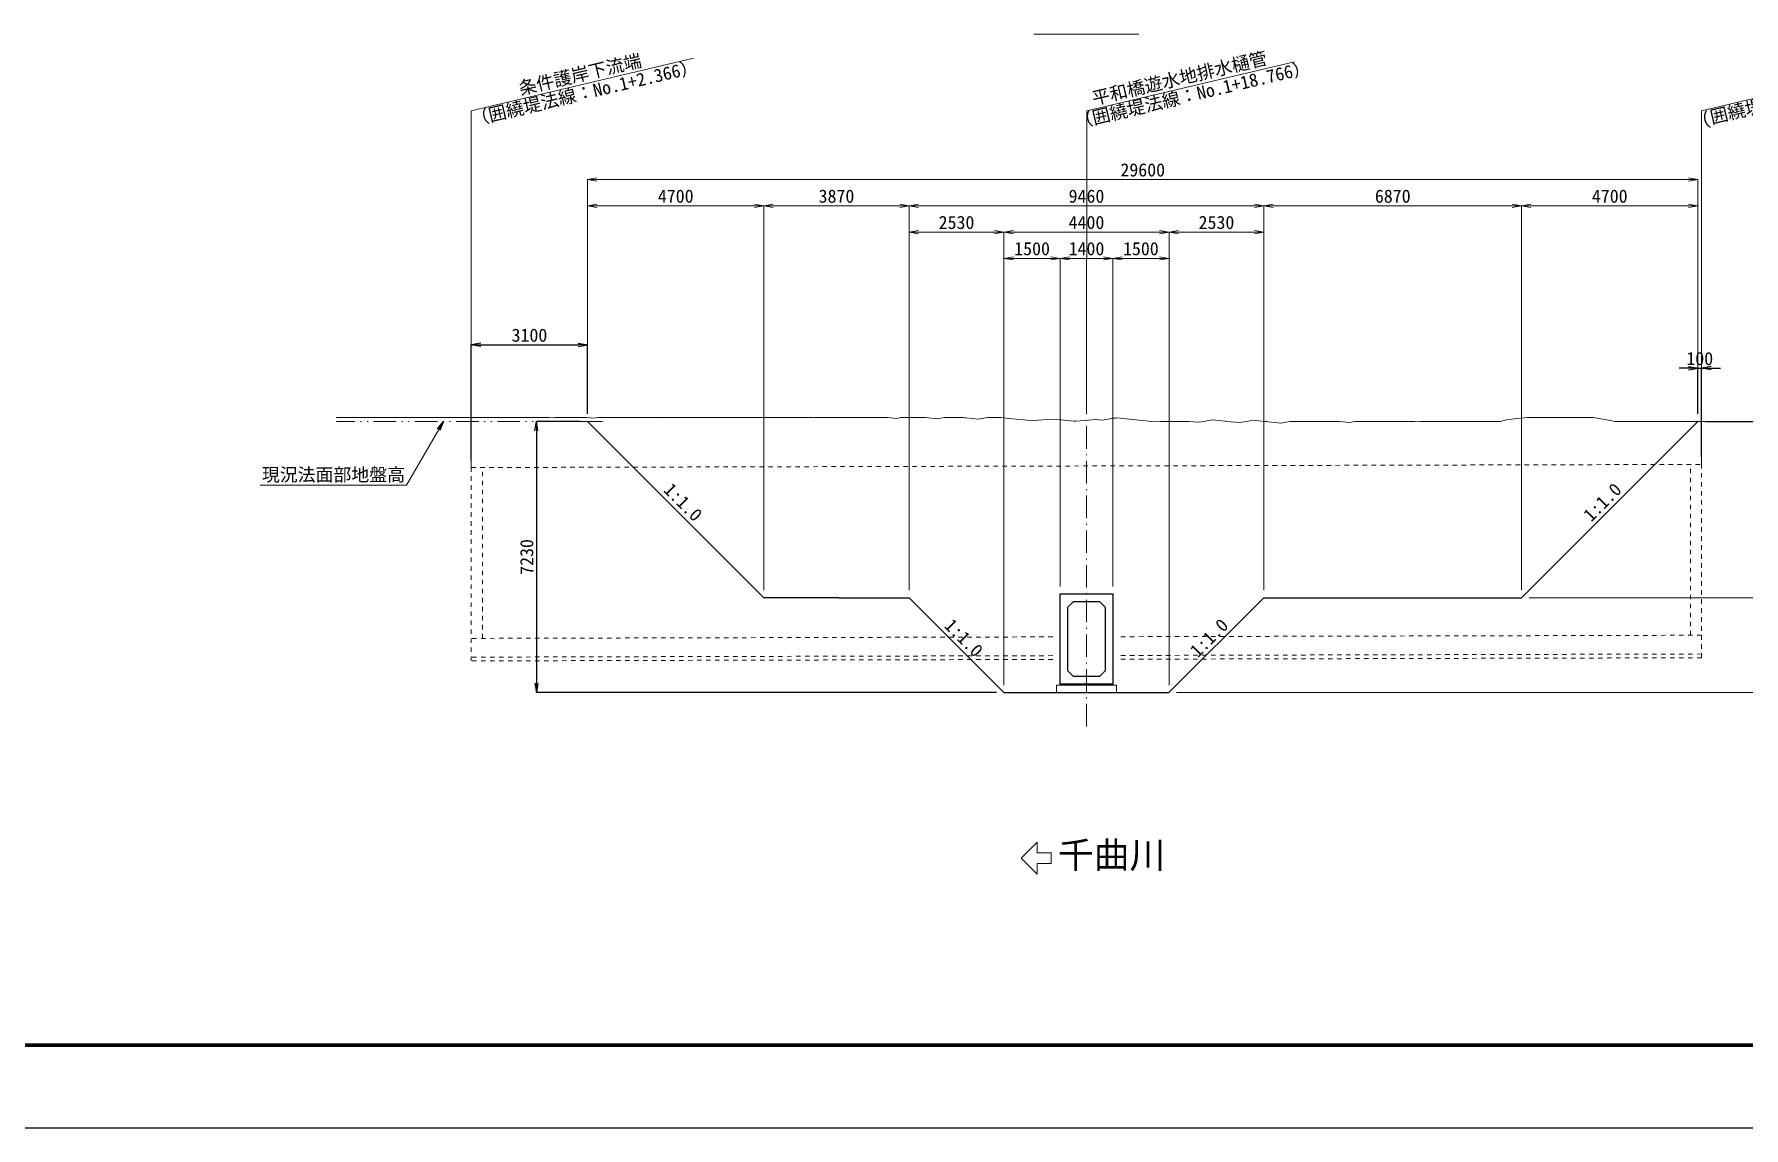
# Model space of a CAD drawing. Header units: millimetres. Extents: x 604133 to 1296463, y 247237 to 595748.
# Drawn here: x 1112904 to 1158481, y 247237 to 276383 of the extents above; entities that cross this region are included whole.
import ezdxf
from ezdxf.enums import TextEntityAlignment as Align

# ---------------------------------------------------------------- set-up
doc = ezdxf.new("R2010")
doc.units = ezdxf.units.MM
doc.header["$LTSCALE"] = 100
doc.header["$PDSIZE"] = 300
for name, pattern in [('SXF_一点短鎖線', [9.25, 6, -1.5, 0.25, -1.5]), ('SXF_二点短鎖線', [11, 6, -1.5, 0.25, -1.5, 0.25, -1.5]), ('SXF_跳び破線', [12, 6, -6])]:
    doc.linetypes.add(name, pattern=pattern)
doc.layers.get('Defpoints').update_dxf_attribs({"color": 153})
for name, color, linetype, lineweight in [('D-BGD', 7, 'Continuous', 13), ('D-BGD-TXT', 7, 'Continuous', 13), ('D-BMK', 2, 'SXF_一点短鎖線', 13), ('D-BYP-HTXT', 7, 'Continuous', 13), ('D-BYP-STR3', 2, 'Continuous', 13), ('D-BYP-STR7', 2, 'Continuous', 13), ('D-BYP-STR8', 150, 'Continuous', 25), ('D-STR-DIM', 7, 'Continuous', 13), ('D-STR-HTXT', 7, 'Continuous', 13), ('D-STR-STR8', 6, 'Continuous', 25), ('D-STR-TXT', 7, 'Continuous', 13), ('D-TTL', 2, 'Continuous', 140), ('D-TTL-LINE', 7, 'Continuous', 13)]:
    doc.layers.add(name, color=color, linetype=linetype, lineweight=lineweight)
doc.styles.add('MS ゴシック', font='MS Gothic.ttf')
doc.styles.add('ＭＳ ゴシック', font='MS Gothic.ttf')
doc.dimstyles.new('DIM-100-F', dxfattribs={"dimscale": 100, "dimtxt": 3.5, "dimasz": 2.5, "dimexe": 0, "dimexo": 2, "dimgap": 0.8, "dimtad": 1, "dimdec": 0, "dimzin": 0, "dimdsep": 46, "dimtxsty": 'MS ゴシック', "dimblk": 'OPEN', "dimcen": 0.1, "dimclrd": 256, "dimclre": 256, "dimclrt": 256, "dimaunit": 1, "dimadec": 4, "dimazin": 0, "dimtfac": 1, "dimtdec": 0, "dimtmove": 2, "dimatfit": 3, "dimldrblk": 'OPEN', "dimfxl": 1, "dimtolj": 1, "dimtzin": 0, "dimlwd": -1, "dimlwe": -1, "dimarcsym": 2})

# ---------------------------------------------------------------- blocks, each defined once
blk = doc.blocks.new('_Open')
at = {"color": 0, "linetype": 'ByBlock', "lineweight": -2}
for p, q in [((-1, 0.17), (0, 0)), ((-1, -0.17), (0, 0)), ((0, 0), (-1, 0))]:
    blk.add_line(p, q, dxfattribs=at)
blk = doc.blocks.new('*D221')
at = {"layer": 'D-STR-DIM', "transparency": 16777216}
for p, q in [((1136227, 261565), (1136227, 271809)), ((1136477, 271809), (1145437, 271809)), ((1145687, 261565), (1145687, 271809))]:
    blk.add_line(p, q, dxfattribs=at)
at = {"layer": 'Defpoints', "color": 0, "transparency": 16777216}
for p in [(1145687, 271809), (1136227, 261365), (1145687, 261365)]:
    blk.add_point(p, dxfattribs=at)
at = {"layer": 'D-STR-DIM', "transparency": 16777216, "xscale": 250, "yscale": 250, "zscale": 250, "rotation": 180}
blk.add_blockref('_Open', (1136227, 271809), dxfattribs=at)
at = {"layer": 'D-STR-DIM', "transparency": 16777216, "xscale": 250, "yscale": 250, "zscale": 250}
blk.add_blockref('_Open', (1145687, 271809), dxfattribs=at)
at = {"layer": 'D-STR-DIM', "transparency": 16777216, "insert": (1140957, 272064), "char_height": 350, "attachment_point": 5, "style": 'MS ゴシック'}
blk.add_mtext('\\A1;9460', dxfattribs=at)
blk = doc.blocks.new('*D222')
at = {"layer": 'D-STR-DIM', "transparency": 16777216}
for p, q in [((1127657, 266265), (1127657, 271809)), ((1132107, 271809), (1127907, 271809)), ((1132357, 261565), (1132357, 271809))]:
    blk.add_line(p, q, dxfattribs=at)
at = {"layer": 'Defpoints', "color": 0, "transparency": 16777216}
for p in [(1127657, 271809), (1127657, 266065), (1132357, 261365)]:
    blk.add_point(p, dxfattribs=at)
at = {"layer": 'D-STR-DIM', "transparency": 16777216, "xscale": 250, "yscale": 250, "zscale": 250, "rotation": 180}
blk.add_blockref('_Open', (1127657, 271809), dxfattribs=at)
at = {"layer": 'D-STR-DIM', "transparency": 16777216, "xscale": 250, "yscale": 250, "zscale": 250}
blk.add_blockref('_Open', (1132357, 271809), dxfattribs=at)
at = {"layer": 'D-STR-DIM', "transparency": 16777216, "insert": (1130007, 272064), "char_height": 350, "attachment_point": 5, "style": 'MS ゴシック'}
blk.add_mtext('\\A1;4700', dxfattribs=at)
blk = doc.blocks.new('*D223')
at = {"layer": 'D-STR-DIM', "transparency": 16777216}
for p, q in [((1152557, 261565), (1152557, 271809)), ((1152807, 271809), (1157007, 271809)), ((1157257, 266265), (1157257, 271809))]:
    blk.add_line(p, q, dxfattribs=at)
at = {"layer": 'Defpoints', "color": 0, "transparency": 16777216}
for p in [(1157257, 271809), (1157257, 266065), (1152557, 261365)]:
    blk.add_point(p, dxfattribs=at)
at = {"layer": 'D-STR-DIM', "transparency": 16777216, "xscale": 250, "yscale": 250, "zscale": 250, "rotation": 180}
blk.add_blockref('_Open', (1152557, 271809), dxfattribs=at)
at = {"layer": 'D-STR-DIM', "transparency": 16777216, "xscale": 250, "yscale": 250, "zscale": 250}
blk.add_blockref('_Open', (1157257, 271809), dxfattribs=at)
at = {"layer": 'D-STR-DIM', "transparency": 16777216, "insert": (1154907, 272064), "char_height": 350, "attachment_point": 5, "style": 'MS ゴシック'}
blk.add_mtext('\\A1;4700', dxfattribs=at)
blk = doc.blocks.new('*D224')
at = {"layer": 'D-STR-DIM', "transparency": 16777216}
for p, q in [((1127657, 266265), (1127657, 272509)), ((1157007, 272509), (1127907, 272509)), ((1157257, 266265), (1157257, 272509))]:
    blk.add_line(p, q, dxfattribs=at)
at = {"layer": 'Defpoints', "color": 0, "transparency": 16777216}
for p in [(1127657, 272509), (1127657, 266065), (1157257, 266065)]:
    blk.add_point(p, dxfattribs=at)
at = {"layer": 'D-STR-DIM', "transparency": 16777216, "xscale": 250, "yscale": 250, "zscale": 250, "rotation": 180}
blk.add_blockref('_Open', (1127657, 272509), dxfattribs=at)
at = {"layer": 'D-STR-DIM', "transparency": 16777216, "xscale": 250, "yscale": 250, "zscale": 250}
blk.add_blockref('_Open', (1157257, 272509), dxfattribs=at)
at = {"layer": 'D-STR-DIM', "transparency": 16777216, "insert": (1142457, 272764), "char_height": 350, "attachment_point": 5, "style": 'MS ゴシック'}
blk.add_mtext('\\A1;29600', dxfattribs=at)
blk = doc.blocks.new('*D225')
at = {"layer": 'D-STR-DIM', "transparency": 16777216}
for p, q in [((1145687, 261565), (1145687, 271809)), ((1152307, 271809), (1145937, 271809)), ((1152557, 261565), (1152557, 271809))]:
    blk.add_line(p, q, dxfattribs=at)
at = {"layer": 'Defpoints', "color": 0, "transparency": 16777216}
for p in [(1145687, 271809), (1145687, 261365), (1152557, 261365)]:
    blk.add_point(p, dxfattribs=at)
at = {"layer": 'D-STR-DIM', "transparency": 16777216, "xscale": 250, "yscale": 250, "zscale": 250, "rotation": 180}
blk.add_blockref('_Open', (1145687, 271809), dxfattribs=at)
at = {"layer": 'D-STR-DIM', "transparency": 16777216, "xscale": 250, "yscale": 250, "zscale": 250}
blk.add_blockref('_Open', (1152557, 271809), dxfattribs=at)
at = {"layer": 'D-STR-DIM', "transparency": 16777216, "insert": (1149122, 272064), "char_height": 350, "attachment_point": 5, "style": 'MS ゴシック'}
blk.add_mtext('\\A1;6870', dxfattribs=at)
blk = doc.blocks.new('*D226')
at = {"layer": 'D-STR-DIM', "transparency": 16777216}
for p, q in [((1132357, 261565), (1132357, 271809)), ((1132607, 271809), (1135977, 271809)), ((1136227, 261565), (1136227, 271809))]:
    blk.add_line(p, q, dxfattribs=at)
at = {"layer": 'Defpoints', "color": 0, "transparency": 16777216}
for p in [(1136227, 271809), (1132357, 261365), (1136227, 261365)]:
    blk.add_point(p, dxfattribs=at)
at = {"layer": 'D-STR-DIM', "transparency": 16777216, "xscale": 250, "yscale": 250, "zscale": 250, "rotation": 180}
blk.add_blockref('_Open', (1132357, 271809), dxfattribs=at)
at = {"layer": 'D-STR-DIM', "transparency": 16777216, "xscale": 250, "yscale": 250, "zscale": 250}
blk.add_blockref('_Open', (1136227, 271809), dxfattribs=at)
at = {"layer": 'D-STR-DIM', "transparency": 16777216, "insert": (1134292, 272064), "char_height": 350, "attachment_point": 5, "style": 'MS ゴシック'}
blk.add_mtext('\\A1;3870', dxfattribs=at)
blk = doc.blocks.new('*D227')
at = {"layer": 'D-STR-DIM', "transparency": 16777216}
for p, q in [((1138757, 259035), (1138757, 271109)), ((1139007, 271109), (1142907, 271109)), ((1143157, 259035), (1143157, 271109))]:
    blk.add_line(p, q, dxfattribs=at)
at = {"layer": 'Defpoints', "color": 0, "transparency": 16777216}
for p in [(1143157, 271109), (1138757, 258835), (1143157, 258835)]:
    blk.add_point(p, dxfattribs=at)
at = {"layer": 'D-STR-DIM', "transparency": 16777216, "xscale": 250, "yscale": 250, "zscale": 250, "rotation": 180}
blk.add_blockref('_Open', (1138757, 271109), dxfattribs=at)
at = {"layer": 'D-STR-DIM', "transparency": 16777216, "xscale": 250, "yscale": 250, "zscale": 250}
blk.add_blockref('_Open', (1143157, 271109), dxfattribs=at)
at = {"layer": 'D-STR-DIM', "transparency": 16777216, "insert": (1140957, 271364), "char_height": 350, "attachment_point": 5, "style": 'MS ゴシック'}
blk.add_mtext('\\A1;4400', dxfattribs=at)
blk = doc.blocks.new('*D228')
at = {"layer": 'D-STR-DIM', "transparency": 16777216}
for p, q in [((1143157, 259035), (1143157, 271109)), ((1143407, 271109), (1145437, 271109)), ((1145687, 261565), (1145687, 271109))]:
    blk.add_line(p, q, dxfattribs=at)
at = {"layer": 'Defpoints', "color": 0, "transparency": 16777216}
for p in [(1145687, 271109), (1145687, 261365), (1143157, 258835)]:
    blk.add_point(p, dxfattribs=at)
at = {"layer": 'D-STR-DIM', "transparency": 16777216, "xscale": 250, "yscale": 250, "zscale": 250, "rotation": 180}
blk.add_blockref('_Open', (1143157, 271109), dxfattribs=at)
at = {"layer": 'D-STR-DIM', "transparency": 16777216, "xscale": 250, "yscale": 250, "zscale": 250}
blk.add_blockref('_Open', (1145687, 271109), dxfattribs=at)
at = {"layer": 'D-STR-DIM', "transparency": 16777216, "insert": (1144422, 271364), "char_height": 350, "attachment_point": 5, "style": 'MS ゴシック'}
blk.add_mtext('\\A1;2530', dxfattribs=at)
blk = doc.blocks.new('*D229')
at = {"layer": 'D-STR-DIM', "transparency": 16777216}
for p, q in [((1136227, 261565), (1136227, 271109)), ((1138507, 271109), (1136477, 271109)), ((1138757, 259035), (1138757, 271109))]:
    blk.add_line(p, q, dxfattribs=at)
at = {"layer": 'Defpoints', "color": 0, "transparency": 16777216}
for p in [(1136227, 271109), (1136227, 261365), (1138757, 258835)]:
    blk.add_point(p, dxfattribs=at)
at = {"layer": 'D-STR-DIM', "transparency": 16777216, "xscale": 250, "yscale": 250, "zscale": 250, "rotation": 180}
blk.add_blockref('_Open', (1136227, 271109), dxfattribs=at)
at = {"layer": 'D-STR-DIM', "transparency": 16777216, "xscale": 250, "yscale": 250, "zscale": 250}
blk.add_blockref('_Open', (1138757, 271109), dxfattribs=at)
at = {"layer": 'D-STR-DIM', "transparency": 16777216, "insert": (1137492, 271364), "char_height": 350, "attachment_point": 5, "style": 'MS ゴシック'}
blk.add_mtext('\\A1;2530', dxfattribs=at)
blk = doc.blocks.new('*D230')
at = {"layer": 'D-STR-DIM', "transparency": 16777216}
for p, q in [((1138757, 259035), (1138757, 270409)), ((1139007, 270409), (1140007, 270409)), ((1140257, 261665), (1140257, 270409))]:
    blk.add_line(p, q, dxfattribs=at)
at = {"layer": 'Defpoints', "color": 0, "transparency": 16777216}
for p in [(1140257, 270409), (1140257, 261465), (1138757, 258835)]:
    blk.add_point(p, dxfattribs=at)
at = {"layer": 'D-STR-DIM', "transparency": 16777216, "xscale": 250, "yscale": 250, "zscale": 250, "rotation": 180}
blk.add_blockref('_Open', (1138757, 270409), dxfattribs=at)
at = {"layer": 'D-STR-DIM', "transparency": 16777216, "xscale": 250, "yscale": 250, "zscale": 250}
blk.add_blockref('_Open', (1140257, 270409), dxfattribs=at)
at = {"layer": 'D-STR-DIM', "transparency": 16777216, "insert": (1139507, 270664), "char_height": 350, "attachment_point": 5, "style": 'MS ゴシック'}
blk.add_mtext('\\A1;1500', dxfattribs=at)
blk = doc.blocks.new('*D231')
at = {"layer": 'D-STR-DIM', "transparency": 16777216}
for p, q in [((1140257, 261665), (1140257, 270409)), ((1140507, 270409), (1141407, 270409)), ((1141657, 261665), (1141657, 270409))]:
    blk.add_line(p, q, dxfattribs=at)
at = {"layer": 'Defpoints', "color": 0, "transparency": 16777216}
for p in [(1141657, 270409), (1140257, 261465), (1141657, 261465)]:
    blk.add_point(p, dxfattribs=at)
at = {"layer": 'D-STR-DIM', "transparency": 16777216, "xscale": 250, "yscale": 250, "zscale": 250, "rotation": 180}
blk.add_blockref('_Open', (1140257, 270409), dxfattribs=at)
at = {"layer": 'D-STR-DIM', "transparency": 16777216, "xscale": 250, "yscale": 250, "zscale": 250}
blk.add_blockref('_Open', (1141657, 270409), dxfattribs=at)
at = {"layer": 'D-STR-DIM', "transparency": 16777216, "insert": (1140957, 270664), "char_height": 350, "attachment_point": 5, "style": 'MS ゴシック'}
blk.add_mtext('\\A1;1400', dxfattribs=at)
blk = doc.blocks.new('*D232')
at = {"layer": 'D-STR-DIM', "transparency": 16777216}
for p, q in [((1141657, 261665), (1141657, 270409)), ((1141907, 270409), (1142907, 270409)), ((1143157, 259035), (1143157, 270409))]:
    blk.add_line(p, q, dxfattribs=at)
at = {"layer": 'Defpoints', "color": 0, "transparency": 16777216}
for p in [(1143157, 270409), (1141657, 261465), (1143157, 258835)]:
    blk.add_point(p, dxfattribs=at)
at = {"layer": 'D-STR-DIM', "transparency": 16777216, "xscale": 250, "yscale": 250, "zscale": 250, "rotation": 180}
blk.add_blockref('_Open', (1141657, 270409), dxfattribs=at)
at = {"layer": 'D-STR-DIM', "transparency": 16777216, "xscale": 250, "yscale": 250, "zscale": 250}
blk.add_blockref('_Open', (1143157, 270409), dxfattribs=at)
at = {"layer": 'D-STR-DIM', "transparency": 16777216, "insert": (1142407, 270664), "char_height": 350, "attachment_point": 5, "style": 'MS ゴシック'}
blk.add_mtext('\\A1;1500', dxfattribs=at)
blk = doc.blocks.new('*D220')
at = {"layer": 'D-STR-DIM', "transparency": 16777216}
for p, q in [((1152757, 261365), (1163512, 261365)), ((1163512, 261115), (1163512, 259085)), ((1143357, 258835), (1163512, 258835))]:
    blk.add_line(p, q, dxfattribs=at)
at = {"layer": 'Defpoints', "color": 0, "transparency": 16777216}
for p in [(1152557, 261365), (1143157, 258835), (1163512, 258835)]:
    blk.add_point(p, dxfattribs=at)
at = {"layer": 'D-STR-DIM', "transparency": 16777216, "xscale": 250, "yscale": 250, "zscale": 250}
for p, rotation in [((1163512, 261365), 90), ((1163512, 258835), 270)]:
    blk.add_blockref('_Open', p, dxfattribs=dict(at, rotation=rotation))
at = {"layer": 'D-STR-DIM', "transparency": 16777216, "insert": (1163257, 260100), "char_height": 350, "attachment_point": 5, "rotation": 90, "style": 'MS ゴシック'}
blk.add_mtext('\\A1;2530', dxfattribs=at)
blk = doc.blocks.new('*D238')
at = {"layer": 'Defpoints', "transparency": 16777216}
for p, q in [((1157457, 266065), (1169692, 266065)), ((1169692, 265815), (1169692, 258115)), ((1177080, 257865), (1169692, 257865))]:
    blk.add_line(p, q, dxfattribs=at)
at = {"layer": 'Defpoints', "color": 0, "transparency": 16777216}
for p in [(1157257, 266065), (1169692, 257865), (1177280, 257865)]:
    blk.add_point(p, dxfattribs=at)
at = {"layer": 'Defpoints', "transparency": 16777216, "xscale": 250, "yscale": 250, "zscale": 250}
for p, rotation in [((1169692, 266065), 90), ((1169692, 257865), 270)]:
    blk.add_blockref('_Open', p, dxfattribs=dict(at, rotation=rotation))
at = {"layer": 'Defpoints', "transparency": 16777216, "insert": (1169437, 261965), "char_height": 350, "attachment_point": 5, "rotation": 90, "style": 'MS ゴシック'}
blk.add_mtext('\\A1;8200', dxfattribs=at)
blk = doc.blocks.new('*D239')
at = {"layer": 'Defpoints', "transparency": 16777216}
for p, q in [((1127457, 266065), (1126292, 266065)), ((1126292, 265815), (1126292, 259085)), ((1138557, 258835), (1126292, 258835))]:
    blk.add_line(p, q, dxfattribs=at)
at = {"layer": 'Defpoints', "color": 0, "transparency": 16777216}
for p in [(1127657, 266065), (1126292, 258835), (1138757, 258835)]:
    blk.add_point(p, dxfattribs=at)
at = {"layer": 'Defpoints', "transparency": 16777216, "xscale": 250, "yscale": 250, "zscale": 250}
for p, rotation in [((1126292, 266065), 90), ((1126292, 258835), 270)]:
    blk.add_blockref('_Open', p, dxfattribs=dict(at, rotation=rotation))
at = {"layer": 'Defpoints', "transparency": 16777216, "insert": (1126037, 262450), "char_height": 350, "attachment_point": 5, "rotation": 90, "style": 'MS ゴシック'}
blk.add_mtext('\\A1;7230', dxfattribs=at)
blk = doc.blocks.new('*D149')
at = {"layer": 'Defpoints', "transparency": 16777216}
for p, q in [((1124557, 265034), (1124557, 268104)), ((1124807, 268104), (1127407, 268104)), ((1127657, 266265), (1127657, 268104))]:
    blk.add_line(p, q, dxfattribs=at)
at = {"layer": 'Defpoints', "color": 0, "transparency": 16777216}
for p in [(1127657, 268104), (1127657, 266065), (1124557, 264834)]:
    blk.add_point(p, dxfattribs=at)
at = {"layer": 'Defpoints', "transparency": 16777216, "xscale": 250, "yscale": 250, "zscale": 250, "rotation": 180}
blk.add_blockref('_Open', (1124557, 268104), dxfattribs=at)
at = {"layer": 'Defpoints', "transparency": 16777216, "xscale": 250, "yscale": 250, "zscale": 250}
blk.add_blockref('_Open', (1127657, 268104), dxfattribs=at)
at = {"layer": 'Defpoints', "transparency": 16777216, "insert": (1126107, 268359), "char_height": 350, "attachment_point": 5, "style": 'MS ゴシック'}
blk.add_mtext('\\A1;3100', dxfattribs=at)
blk = doc.blocks.new('*D150')
at = {"layer": 'Defpoints', "transparency": 16777216}
for p, q in [((1157007, 267480), (1156757, 267480)), ((1157257, 266265), (1157257, 267480)), ((1157257, 267480), (1157357, 267480)), ((1157357, 265118), (1157357, 267480)), ((1157607, 267480), (1157857, 267480))]:
    blk.add_line(p, q, dxfattribs=at)
at = {"layer": 'Defpoints', "color": 0, "transparency": 16777216}
for p in [(1157357, 267480), (1157257, 266065), (1157357, 264918)]:
    blk.add_point(p, dxfattribs=at)
at = {"layer": 'Defpoints', "transparency": 16777216, "xscale": 250, "yscale": 250, "zscale": 250}
blk.add_blockref('_Open', (1157257, 267480), dxfattribs=at)
at = {"layer": 'Defpoints', "transparency": 16777216, "xscale": 250, "yscale": 250, "zscale": 250, "rotation": 180}
blk.add_blockref('_Open', (1157357, 267480), dxfattribs=at)
at = {"layer": 'Defpoints', "transparency": 16777216, "insert": (1157307, 267735), "char_height": 350, "attachment_point": 5, "style": 'MS ゴシック'}
blk.add_mtext('\\A1;100', dxfattribs=at)

msp = doc.modelspace()

# ---------------------------------------------------------------- linework, layer by layer
at = {"layer": 'D-BGD', "linetype": 'SXF_二点短鎖線'}
msp.add_line((1128053.5, 266064.5, 354000), (1120964.5, 266064.5, 354000), dxfattribs=at)
at = {"layer": 'D-BGD', "linetype": 'Continuous', "lineweight": 13, "elevation": 354000}
for points in [[(1120956.6, 266164.5), (1121101.3, 266164.5), (1121287.3, 266164.5), (1121432.6, 266164.5), (1121913.6, 266164.5), (1122067, 266164.5), (1122356, 266164.5), (1122473.4, 266164.5), (1122695.5, 266164.5), (1122713.4, 266164.5), (1122738.2, 266164.5), (1123071.5, 266164.5), (1123180, 266164.5), (1123307.2, 266164.5), (1123433.1, 266164.5), (1123635.2, 266164.5), (1123796.1, 266164.5), (1123886.5, 266164.5), (1123896.1, 266164.5), (1124161.5, 266164.5), (1124472.8, 266164.5), (1124527.7, 266164.5), (1124623.2, 266164.5), (1124894, 266164.5), (1125049.6, 266164.5), (1125260.2, 266164.5), (1125626.3, 266164.5), (1125626.4, 266164.5), (1125992.6, 266164.5), (1126203.1, 266164.5), (1126358.8, 266164.5), (1126629.7, 266164.5), (1126725.1, 266155), (1126779.9, 266164.5), (1127091.3, 266164.5), (1127356.6, 266164.5), (1127457.5, 266164.5), (1127633, 266164.5), (1127823.7, 266145.5), (1127933.3, 266164.5), (1128189.9, 266164.5), (1128510, 266164.5), (1128556.1, 266164.5), (1128636.3, 266164.5), (1128922.3, 266164.5), (1129086.7, 266164.5), (1129288.5, 266164.5), (1129639.7, 266164.5), (1129654.8, 266163), (1129663.4, 266164.5), (1130021, 266164.5), (1130240.2, 266164.5), (1130643, 266164.5), (1130816.9, 266164.5), (1131119.6, 266164.5), (1131393.6, 266164.5), (1131485.8, 266164.5), (1131646.3, 266164.5), (1131852, 266164.5), (1131970.3, 266164.5), (1132218.2, 266164.5), (1132547, 266164.5), (1132584.5, 266164.5), (1132649.6, 266164.5), (1132950.7, 266164.5), (1133123.7, 266164.5), (1133316.9, 266164.5), (1133652.9, 266164.5), (1133683.1, 266161.5), (1133700.5, 266164.5), (1134049.3, 266164.5), (1134277.2, 266164.5), (1134415.5, 266164.5), (1134656.2, 266164.5), (1134853.9, 266164.5), (1135121.2, 266164.5), (1135430.6, 266164.5), (1135659.5, 266164.5), (1135880.4, 266142.5), (1136007.3, 266164.5), (1136246.6, 266164.5), (1136584.1, 266164.5), (1136612.8, 266164.5), (1136662.8, 266164.5), (1136979, 266133), (1137160.8, 266164.5), (1137345.2, 266164.5), (1137666.1, 266164.5), (1137711.4, 266155.5), (1137737.5, 266157.4), (1138077.7, 266123.5), (1138314.2, 266164.5), (1138669.4, 266164.5), (1138890.9, 266142.4), (1139176.3, 266114), (1139467.6, 266084.9), (1139542.5, 266077.5), (1139672.7, 266100.1), (1139908.7, 266117.5), (1140044.4, 266127.5), (1140274.9, 266104.5), (1140621.1, 266070), (1140641.1, 266068), (1140676, 266074), (1141007.4, 266098.5), (1141197.8, 266112.5), (1141373.6, 266095), (1141679.4, 266148), (1141739.8, 266152.5), (1141774.5, 266155), (1142106, 266122), (1142351.2, 266097.5), (1142472.2, 266085.5), (1142682.7, 266064.5), (1142838.4, 266049), (1142927.9, 266064.5), (1143204.6, 266064.5), (1143504.7, 266064.5), (1143570.8, 266064.5), (1143686, 266064.5), (1143937.1, 266039.5), (1144081.4, 266064.5), (1144303.3, 266103), (1144658.1, 266067.6), (1144669.5, 266066.5), (1144689.3, 266064.5), (1145035.7, 266030), (1145234.8, 266064.5), (1145401.9, 266093.5), (1145692.6, 266064.5), (1145768.1, 266057), (1145811.5, 266052.6), (1146134.3, 266020.5), (1146388.3, 266064.5), (1146695.9, 266064.5), (1146965, 266064.5), (1147233, 266064.5), (1146965, 266064.5)], [(1158219.4, 266064.5), (1157922.6, 266064.5), (1157853.1, 266064.5), (1157732.3, 266064.5), (1157486.9, 266064.5), (1157345.9, 266064.5), (1157120.7, 266064.5), (1156769.2, 266064.5), (1156754.5, 266064.5), (1156729, 266064.5), (1156388.3, 266064.5), (1156192.5, 266064.5), (1156022.1, 266064.5), (1155725.7, 266064.5), (1155655.9, 266064.5), (1155615.7, 266064.5), (1155289.7, 266064.5), (1155039, 266064.5), (1154923.4, 266084.5), (1154722.4, 266119.4), (1154462.3, 266164.5), (1154191, 266164.5), (1153885.6, 266164.5), (1153824.8, 266164.5), (1153719.1, 266164.5), (1153458.6, 266164.5), (1153308.9, 266164.5), (1153092.4, 266164.5), (1152732.1, 266164.5), (1152726.2, 266164.5), (1152715.8, 266164.5), (1152360, 266129), (1152155.4, 266108.7), (1151993.7, 266064.5), (1151712.4, 266064.5), (1151627.5, 266064.5), (1151578.7, 266064.5), (1151261.3, 266064.5), (1151002, 266064.5), (1150895.1, 266064.5), (1150709.1, 266064.5), (1150528.9, 266064.5), (1150425.3, 266064.5), (1150162.7, 266064.5), (1149848.6, 266064.5), (1149796.5, 266055.5), (1149705.8, 266064.5), (1149430.2, 266064.5), (1149271.8, 266064.5), (1149064, 266064.5), (1148702.5, 266064.5), (1148697.8, 266064.5), (1148695.1, 266064.5), (1148331.6, 266064.5), (1148118.4, 266064.5), (1147965.4, 266038), (1147699.2, 266064.5), (1147599.2, 266064.5), (1147541.7, 266064.5), (1147233, 266064.5), (1147541.7, 266064.5), (1147599.2, 266064.5), (1147699.2, 266064.5), (1147965.4, 266038), (1148118.4, 266064.5), (1148331.6, 266064.5), (1148695.1, 266064.5), (1148697.8, 266064.5), (1148702.5, 266064.5), (1149064, 266064.5), (1149271.8, 266064.5), (1149430.2, 266064.5), (1149705.8, 266064.5), (1149796.5, 266055.5), (1149848.6, 266064.5), (1150162.7, 266064.5), (1150425.3, 266064.5), (1150528.9, 266064.5), (1150709.1, 266064.5), (1150895.1, 266064.5), (1151002, 266064.5), (1151261.3, 266064.5), (1151578.7, 266064.5), (1151627.5, 266064.5), (1151712.4, 266064.5), (1151993.7, 266064.5), (1152155.4, 266108.7), (1152360, 266129), (1152715.8, 266164.5), (1152726.2, 266164.5), (1152732.1, 266164.5), (1153092.4, 266164.5), (1153308.9, 266164.5), (1153458.6, 266164.5), (1153719.1, 266164.5), (1153824.8, 266164.5), (1153885.6, 266164.5), (1154191, 266164.5), (1154462.3, 266164.5), (1154722.4, 266119.4), (1154923.4, 266084.5), (1155039, 266064.5), (1155289.7, 266064.5), (1155615.7, 266064.5), (1155655.9, 266064.5), (1155725.7, 266064.5), (1156022.1, 266064.5), (1156192.5, 266064.5), (1156388.3, 266064.5), (1156729, 266064.5), (1156754.5, 266064.5), (1156769.2, 266064.5), (1157120.7, 266064.5), (1157345.9, 266064.5), (1157486.9, 266064.5), (1157732.3, 266064.5), (1157853.1, 266064.5), (1157922.6, 266064.5), (1159062, 266064.5)]]:
    msp.add_lwpolyline(points, dxfattribs=at)
at = {"layer": 'D-BMK', "linetype": 'SXF_一点短鎖線'}
msp.add_line((1140956.6, 257934.5, 354000), (1140956.6, 266464.5, 354000), dxfattribs=at)
at = {"layer": 'D-BYP-HTXT', "elevation": 354000}
msp.add_lwpolyline([(1140013.9, 254564.9), (1139642.5, 254564.9), (1139642.5, 254850.6), (1139213.9, 254422.1), (1139642.5, 253993.5), (1139642.5, 254279.2), (1140013.9, 254279.2)], close=True, dxfattribs=at)
at = {"layer": 'D-BYP-STR3', "linetype": 'SXF_跳び破線', "ltscale": 0.2}
for p, q in [((1124556.6, 264833.5, 354000), (1157356.6, 264917.5, 354000)), ((1124556.6, 259680.5, 354000), (1124556.6, 264833.5, 354000)), ((1124856.6, 260281.3, 354000), (1124856.6, 264834.3, 354000)), ((1157056.6, 260363.7, 354000), (1157056.6, 264916.7, 354000)), ((1157356.6, 259764.5, 354000), (1157356.6, 264917.5, 354000)), ((1140056.6, 260320.2, 354000), (1124556.6, 260280.5, 354000)), ((1157356.6, 260364.5, 354000), (1141856.6, 260324.8, 354000)), ((1140056.6, 259820.2, 354000), (1124556.6, 259780.5, 354000)), ((1157356.6, 259864.5, 354000), (1141856.6, 259824.8, 354000)), ((1140056.6, 259720.2, 354000), (1124556.6, 259680.5, 354000)), ((1157356.6, 259764.5, 354000), (1141856.6, 259724.8, 354000))]:
    msp.add_line(p, q, dxfattribs=at)
at = {"layer": 'D-BYP-STR7', "elevation": 354000}
for points in [[(1141656.6, 259034.5), (1141756.6, 259034.5), (1141756.6, 258834.5), (1140156.6, 258834.5), (1140156.6, 259034.5), (1140256.6, 259034.5)], [(1140256.6, 259064.5), (1140256.6, 259034.5), (1141656.6, 259034.5), (1141656.6, 259064.5)]]:
    msp.add_lwpolyline(points, dxfattribs=at)
at = {"layer": 'D-BYP-STR8', "elevation": 354000}
for points in [[(1141656.6, 261464.5), (1141656.6, 259064.5), (1140256.6, 259064.5), (1140256.6, 261464.5)], [(1141456.6, 261114.5), (1141456.6, 259414.5), (1141306.6, 259264.5), (1140606.6, 259264.5), (1140456.6, 259414.5), (1140456.6, 261114.5), (1140606.6, 261264.5), (1141306.6, 261264.5)]]:
    msp.add_lwpolyline(points, close=True, dxfattribs=at)
at = {"layer": 'D-STR-HTXT', "linetype": 'Continuous'}
for p, q in [((1124556.6, 274340.1, 354000), (1130483.3, 275741.6, 354000)), ((1157356.6, 274340.1, 354000), (1163283.3, 275741.6, 354000)), ((1140963.7, 274340.1, 354000), (1146501.2, 275649.5, 354000)), ((1140956.6, 266464.5, 354000), (1140963.7, 274340.1, 354000))]:
    msp.add_line(p, q, dxfattribs=at)
at = {"layer": 'D-STR-HTXT'}
for p, q in [((1124556.6, 264833.5, 354000), (1124556.6, 274340.1, 354000)), ((1157356.6, 264917.5, 354000), (1157356.6, 274340.1, 354000)), ((1122831.3, 264364.2, 354000), (1118931.3, 264364.2, 354000))]:
    msp.add_line(p, q, dxfattribs=at)
at = {"layer": 'D-STR-STR8'}
for p, q in [((1132356.6, 261364.5, 354000), (1127656.6, 266064.5, 354000)), ((1152556.6, 261364.5, 354000), (1157256.6, 266064.5, 354000)), ((1134356.6, 261364.5, 354000), (1132356.6, 261364.5, 354000)), ((1134356.6, 261364.5, 354000), (1136226.6, 261364.5, 354000)), ((1138756.6, 258834.5, 354000), (1136226.6, 261364.5, 354000)), ((1143156.6, 258834.5, 354000), (1145686.6, 261364.5, 354000)), ((1145686.6, 261364.5, 354000), (1147556.6, 261364.5, 354000)), ((1147556.6, 261364.5, 354000), (1152556.6, 261364.5, 354000)), ((1138756.6, 258834.5, 354000), (1143156.6, 258834.5, 354000))]:
    msp.add_line(p, q, dxfattribs=at)
at = {"layer": 'D-TTL'}
msp.add_line((1100956.6, 249436.9, 354000), (1180956.6, 249436.9, 354000), dxfattribs=at)
at = {"layer": 'D-TTL-LINE'}
msp.add_line((1139556.6, 276383, 354000), (1142356.6, 276383, 354000), dxfattribs=at)
at = {"layer": 'Defpoints', "color": 1}
msp.add_line((1098906.6, 247236.9, 354000), (1183006.6, 247236.9, 354000), dxfattribs=at)

# ---------------------------------------------------------------- texts
at = {"layer": 'D-BGD-TXT', "style": 'MS ゴシック'}
msp.add_text('千曲川', height=700, dxfattribs=at).set_placement((1141626.5, 254509.3, 354000), align=Align.MIDDLE_CENTER)
at = {"layer": 'D-STR-HTXT', "style": 'ＭＳ ゴシック'}
for s, p in [('条件護岸下流端', (1127520, 275040.8, 354000)), ('平和橋遊水地排水樋管\u3000', (1143732.4, 274994.8, 354000))]:
    msp.add_text(s, height=350, rotation=13.30678, dxfattribs=at).set_placement(p, align=Align.BOTTOM_CENTER)
for s, p in [('（囲繞堤法線：No.1+2.366）', (1127531.5, 274992.1, 354000)), ('（囲繞堤法線：No.1+18.766）', (1143743.9, 274946.1, 354000)), ('(囲繞堤法線：No.2+15.166）', (1160331.5, 274992.1, 354000))]:
    msp.add_text(s, height=350, rotation=13.30678, dxfattribs=at).set_placement(p, align=Align.TOP_CENTER)
at = {"layer": 'D-STR-TXT', "style": 'MS ゴシック'}
msp.add_text('現況法面部地盤高', height=350, dxfattribs=at).set_placement((1120881.3, 264364.2, 354000), align=Align.BOTTOM_CENTER)
at = {"layer": 'D-STR-TXT', "ltscale": 0.01, "style": 'ＭＳ ゴシック'}
for rotation, p in [(315, (1130006.6, 263714.5, 354000)), (45, (1154906.6, 263714.5, 354000)), (315, (1137491.6, 260099.5, 354000)), (45, (1144421.6, 260099.5, 354000))]:
    msp.add_text('1:1.0', height=350, rotation=rotation, dxfattribs=at).set_placement(p, align=Align.BOTTOM_CENTER)

# ---------------------------------------------------------------- dimensions: what is measured, and where the dimension line sits
at = {"layer": 'D-STR-DIM'}
for base, p1, picture, middle in [((1127656.6, 272508.6, 354000), (1157256.6, 266064.5, 354000), '*D224', (1142456.6, 272763.6, 354000)), ((1127656.6, 271808.6, 354000), (1132356.6, 261364.5, 354000), '*D222', (1130006.6, 272063.6, 354000))]:
    dim = msp.add_linear_dim(base=base, p1=p1, p2=(1127656.6, 266064.5, 354000), dimstyle='DIM-100-F', override={"dimrnd": 10}, dxfattribs=at)
    dim.commit()
    dim.dimension.update_dxf_attribs({"geometry": picture, "text_midpoint": middle})
for base, p1, p2, picture, middle in [((1136226.6, 271808.6, 354000), (1132356.6, 261364.5, 354000), (1136226.6, 261364.5, 354000), '*D226', (1134291.6, 272063.6, 354000)), ((1145686.6, 271808.6, 354000), (1152556.6, 261364.5, 354000), (1145686.6, 261364.5, 354000), '*D225', (1149121.6, 272063.6, 354000))]:
    dim = msp.add_linear_dim(base=base, p1=p1, p2=p2, angle=180, dimstyle='DIM-100-F', dxfattribs=at)
    dim.commit()
    dim.dimension.update_dxf_attribs({"geometry": picture, "text_midpoint": middle})
for base, p1, p2, picture, middle in [((1145686.6, 271808.6, 354000), (1136226.6, 261364.5, 354000), (1145686.6, 261364.5, 354000), '*D221', (1140956.6, 272063.6, 354000)), ((1157256.6, 271808.6, 354000), (1152556.6, 261364.5, 354000), (1157256.6, 266064.5, 354000), '*D223', (1154906.6, 272063.6, 354000)), ((1136226.6, 271108.6, 354000), (1138756.6, 258834.5, 354000), (1136226.6, 261364.5, 354000), '*D229', (1137491.6, 271363.6, 354000)), ((1143156.6, 271108.6, 354000), (1138756.6, 258834.5, 354000), (1143156.6, 258834.5, 354000), '*D227', (1140956.6, 271363.6, 354000)), ((1145686.6, 271108.6, 354000), (1143156.6, 258834.5, 354000), (1145686.6, 261364.5, 354000), '*D228', (1144421.6, 271363.6, 354000)), ((1140256.6, 270408.6, 354000), (1138756.6, 258834.5, 354000), (1140256.6, 261464.5, 354000), '*D230', (1139506.6, 270663.6, 354000)), ((1141656.6, 270408.6, 354000), (1140256.6, 261464.5, 354000), (1141656.6, 261464.5, 354000), '*D231', (1140956.6, 270663.6, 354000)), ((1143156.6, 270408.6, 354000), (1141656.6, 261464.5, 354000), (1143156.6, 258834.5, 354000), '*D232', (1142406.6, 270663.6, 354000))]:
    dim = msp.add_linear_dim(base=base, p1=p1, p2=p2, dimstyle='DIM-100-F', dxfattribs=at)
    dim.commit()
    dim.dimension.update_dxf_attribs({"geometry": picture, "text_midpoint": middle})
dim = msp.add_linear_dim(base=(1163511.9, 258834.5, 354000), p1=(1152556.6, 261364.5, 354000), p2=(1143156.6, 258834.5, 354000), angle=90, dimstyle='DIM-100-F', override={"dimtix": 1}, dxfattribs=at)
dim.commit()
dim.dimension.update_dxf_attribs({"geometry": '*D220', "text_midpoint": (1163256.9, 260099.5, 354000)})
at = {"layer": 'Defpoints'}
for base, p1, p2, picture, middle in [((1127656.6, 268104, 354000), (1124556.6, 264833.5, 354000), (1127656.6, 266064.5, 354000), '*D149', (1126106.6, 268359, 354000)), ((1157356.6, 267480.4, 354000), (1157256.6, 266064.5, 354000), (1157356.6, 264917.5, 354000), '*D150', (1157306.6, 267735.4, 354000))]:
    dim = msp.add_linear_dim(base=base, p1=p1, p2=p2, dimstyle='DIM-100-F', override={"dimtix": 1}, dxfattribs=at)
    dim.commit()
    dim.dimension.update_dxf_attribs({"geometry": picture, "text_midpoint": middle})
for base, p1, p2, picture, middle in [((1126291.9, 258834.5, 354000), (1127656.6, 266064.5, 354000), (1138756.6, 258834.5, 354000), '*D239', (1126036.9, 262449.5, 354000)), ((1169691.8, 257864.5, 354000), (1157256.6, 266064.5, 354000), (1177279.7, 257864.5, 354000), '*D238', (1169436.8, 261964.5, 354000))]:
    dim = msp.add_linear_dim(base=base, p1=p1, p2=p2, angle=90, dimstyle='DIM-100-F', override={"dimtix": 1}, dxfattribs=at)
    dim.commit()
    dim.dimension.update_dxf_attribs({"geometry": picture, "text_midpoint": middle})

# ---------------------------------------------------------------- leaders
at = {"layer": 'D-STR-HTXT'}
msp.add_leader([(1123813, 266064.5, 354000), (1122831.3, 264364.2, 354000)], dimstyle='DIM-100-F', override={"dimgap": 0.8, "dimtad": 0}, dxfattribs=at)

doc.saveas('drawing.dxf')
